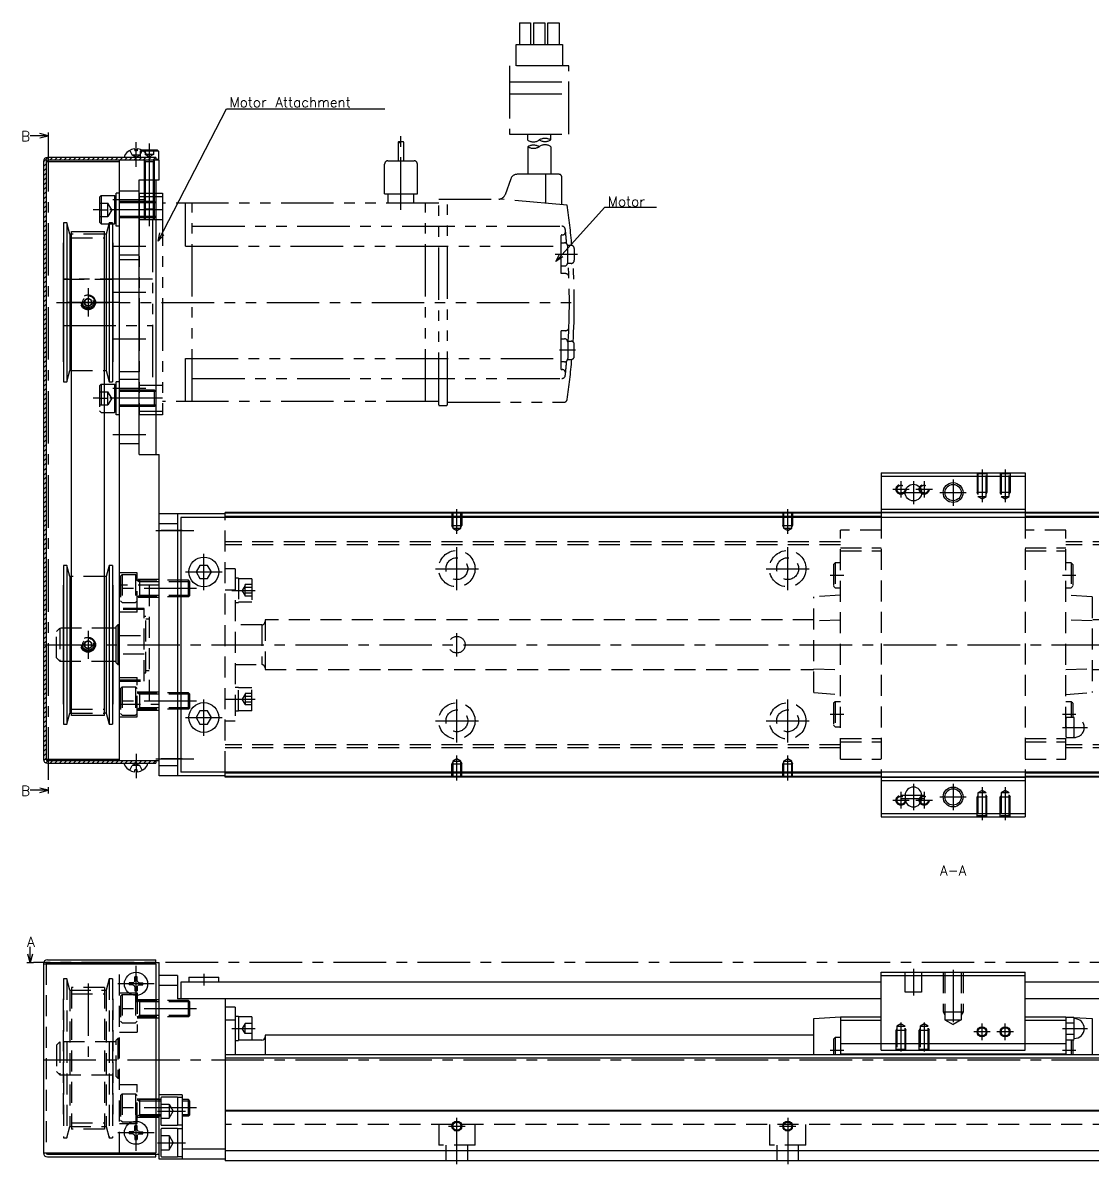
# Model space of a CAD drawing. Extents: x -2 to 836, y -8 to 353.
# Drawn here: x 317.5 to 640.7, y 8.5 to 353.5 of the extents above; entities that cross this region are included whole.
import ezdxf

# ---------------------------------------------------------------- set-up
doc = ezdxf.new("R2010")
doc.units = 0
doc.header["$LTSCALE"] = 0.5
for name, pattern in [('CENTER', [50.8, 31.75, -6.35, 6.35, -6.35]), ('DASHED', [19.05, 12.7, -6.35]), ('PHANTOM', [63.5, 31.75, -6.35, 6.35, -6.35, 6.35, -6.35])]:
    doc.linetypes.add(name, pattern=pattern)
for name, color, linetype in [('MSM_CENTER', 1, 'CENTER'), ('MSM_CONTINUOUS', 7, 'CONTINUOUS'), ('MSM_DASHED', 4, 'DASHED'), ('MSM_IMAGINARY', 6, 'PHANTOM'), ('MSM_NARROW', 5, 'CONTINUOUS'), ('MSM_PART_NUMBER', 7, 'CONTINUOUS')]:
    doc.layers.add(name, color=color, linetype=linetype)
doc.styles.get("Standard").update_dxf_attribs({"font": 'txt.shx', "height": 3, "bigfont": 'bigfont.shx'})

msp = doc.modelspace()

# ---------------------------------------------------------------- linework, layer by layer
at = {"layer": 'MSM_CENTER'}
for p, q in [((325.07, 318.37), (325.07, 122.5)), ((351.67, 310), (351.67, 317.37)), ((355.67, 317), (355.67, 295)), ((359.67, 297), (338.67, 297)), ((354.67, 300), (344.67, 300)), ((344.67, 286), (354.67, 286)), ((337.17, 273.25), (337.17, 264.75)), ((354.67, 272), (344.67, 272)), ((346.67, 269), (327.67, 269)), ((344.67, 258), (354.67, 258)), ((354.67, 243), (344.67, 243)), ((359.67, 240), (338.67, 240)), ((354.67, 229), (344.67, 229)), ((607.42, 218.5), (607.42, 208.59)), ((614.42, 218.5), (614.42, 208.59)), ((582.92, 215), (582.92, 210)), ((586.67, 215), (586.67, 208)), ((589.92, 215), (589.92, 210)), ((598.67, 215.5), (598.67, 207.5)), ((580.42, 212.5), (585.42, 212.5)), ((583.17, 211.5), (590.17, 211.5)), ((587.42, 212.5), (592.42, 212.5)), ((594.67, 211.5), (602.67, 211.5)), ((448.67, 198.99), (448.67, 206.5)), ((548.67, 198.99), (548.67, 206.5)), ((357.67, 200), (369.17, 200)), ((448.67, 182), (448.67, 195)), ((548.67, 182), (548.67, 195)), ((372.17, 182), (372.17, 193)), ((366.67, 187.5), (377.67, 187.5)), ((442.17, 188.5), (455.17, 188.5)), ((542.17, 188.5), (555.17, 188.5)), ((561.52, 186.5), (565.62, 186.5)), ((631.72, 186.5), (635.82, 186.5)), ((369.97, 182.5), (344.67, 182.5)), ((380.67, 181.95), (387.67, 181.95)), ((337.17, 169.75), (337.17, 161.25)), ((448.67, 162), (448.67, 169)), ((323.67, 165.5), (832.67, 165.5)), ((369.97, 148.5), (344.67, 148.5)), ((372.17, 138), (372.17, 149)), ((380.67, 149.05), (387.67, 149.05)), ((448.67, 136), (448.67, 149)), ((548.67, 136), (548.67, 149)), ((366.67, 143.5), (377.67, 143.5)), ((442.17, 142.5), (455.17, 142.5)), ((542.17, 142.5), (555.17, 142.5)), ((561.52, 144.5), (565.62, 144.5)), ((631.72, 144.5), (635.82, 144.5)), ((631.72, 140.5), (639.32, 140.5)), ((351.67, 132.5), (351.67, 125.13)), ((448.67, 124.5), (448.67, 132.01)), ((548.67, 124.5), (548.67, 132.01)), ((357.67, 131), (369.17, 131)), ((582.92, 121), (582.92, 116)), ((586.67, 123.5), (586.67, 115.5)), ((589.92, 121), (589.92, 116)), ((598.67, 123.5), (598.67, 115.5)), ((607.42, 122.41), (607.42, 112.5)), ((614.42, 122.41), (614.42, 112.5)), ((580.42, 118.5), (585.42, 118.5)), ((583.17, 120), (590.17, 120)), ((583.17, 119), (590.17, 119)), ((587.42, 118.5), (592.42, 118.5)), ((594.67, 119.5), (602.67, 119.5)), ((833.67, 69.5), (320.67, 69.5)), ((351.67, 57.5), (351.67, 68.5)), ((372.17, 66), (372.17, 62.5)), ((586.67, 67.5), (586.67, 59.5)), ((598.67, 67.26), (598.67, 49.68)), ((337.17, 63.12), (337.17, 38.5)), ((357.17, 63), (346.17, 63)), ((369.97, 55.5), (344.67, 55.5)), ((380.67, 49.5), (387.67, 49.5)), ((582.92, 51.31), (582.92, 42.6)), ((589.92, 51.31), (589.92, 42.6)), ((609.92, 48.5), (604.92, 48.5)), ((607.42, 46), (607.42, 51)), ((616.92, 48.5), (611.92, 48.5)), ((614.42, 46), (614.42, 51)), ((631.72, 49.5), (639.32, 49.5)), ((561.52, 43), (565.62, 43)), ((631.72, 43), (635.82, 43)), ((323.67, 40), (832.67, 40)), ((369.97, 25.5), (344.67, 25.5)), ((358.17, 24.5), (366.67, 24.5)), ((351.67, 12.5), (351.67, 23.5)), ((448.67, 8.5), (448.67, 22.5)), ((548.67, 22.5), (548.67, 8.5)), ((357.17, 18), (346.17, 18)), ((446.17, 20), (451.17, 20)), ((546.17, 20), (551.17, 20)), ((358.17, 15), (366.67, 15))]:
    msp.add_line(p, q, dxfattribs=at)
at = {"layer": 'MSM_CONTINUOUS', "extrusion": (0, 0, -1)}
for p, q in [((325.07, 319.37), (319.71, 319.37)), ((325.07, 319.37), (322.57, 320.04)), ((322.57, 318.7), (325.07, 319.37)), ((325.07, 121.5), (319.71, 121.5)), ((325.07, 121.5), (322.57, 122.17)), ((322.57, 120.83), (325.07, 121.5))]:
    msp.add_line(p, q, dxfattribs=at)
at = {"layer": 'MSM_CONTINUOUS'}
for p, q in [((325.07, 320.37), (325.07, 318.37)), ((351.34, 315.29), (351.36, 314.8)), ((351.98, 314.8), (351.36, 314.8)), ((352, 315.29), (351.98, 314.8)), ((358.12, 315), (353.41, 315)), ((358.42, 314.7), (353.93, 314.7)), ((358.12, 315), (358.42, 314.7)), ((358.42, 314.7), (358.42, 312.3)), ((323.67, 311.6), (323.67, 130.9)), ((324.47, 311.6), (324.47, 130.9)), ((324.47, 311.6), (346.67, 311.6)), ((357.67, 312.8), (324.87, 312.8)), ((358.67, 312), (324.87, 312)), ((346.67, 130.5), (346.67, 312)), ((348.2, 313.16), (348.17, 312.8)), ((355.13, 313.16), (355.17, 312.8)), ((357.67, 312.8), (357.67, 312)), ((357.67, 312.3), (358.42, 312.3)), ((358.12, 312), (358.42, 312.3)), ((358.67, 306), (358.67, 312)), ((352.67, 223), (352.67, 306)), ((352.67, 306), (358.67, 306)), ((354.17, 306), (354.17, 299.5)), ((357.17, 306), (357.17, 299.5)), ((357.67, 306), (357.67, 223)), ((341.17, 301.25), (340.67, 300.75)), ((340.67, 300.75), (340.67, 293.25)), ((341.17, 301.25), (341.17, 292.75)), ((341.17, 301.25), (345.17, 301.25)), ((345.17, 301.25), (345.17, 292.75)), ((345.17, 301.25), (345.67, 300.75)), ((345.67, 292), (345.67, 302)), ((346.67, 302), (345.67, 302)), ((357.23, 299.5), (352.67, 299.5)), ((357.23, 294.5), (357.23, 299.5)), ((357.67, 299.07), (357.23, 299.5)), ((341.17, 292.75), (340.67, 293.25)), ((345.17, 292.75), (345.67, 293.25)), ((357.23, 294.5), (352.67, 294.5)), ((357.23, 294.5), (357.67, 294.93)), ((329.73, 293), (329.73, 245)), ((330.76, 293), (329.73, 293)), ((330.76, 293), (330.76, 245)), ((331.67, 289.62), (330.76, 293)), ((332.17, 144.07), (332.17, 290.43)), ((332.17, 290.43), (342.17, 290.43)), ((341.17, 292.75), (343.5, 292.75)), ((342.17, 144.07), (342.17, 290.43)), ((343.57, 293), (342.67, 289.62)), ((343.57, 293), (343.57, 245)), ((344.61, 293), (343.57, 293)), ((344.61, 293), (344.61, 245)), ((344.61, 292.75), (345.17, 292.75)), ((346.67, 292), (345.67, 292)), ((329.67, 287), (329.67, 251)), ((329.73, 287), (329.67, 287)), ((331.67, 289.62), (331.67, 248.37)), ((332.17, 289.62), (331.67, 289.62)), ((342.67, 289.62), (342.17, 289.62)), ((342.67, 289.62), (342.67, 248.37)), ((344.67, 287), (344.61, 287)), ((344.67, 287), (344.67, 251)), ((329.67, 251), (329.73, 251)), ((344.61, 251), (344.67, 251)), ((329.73, 245), (330.76, 245)), ((330.76, 245), (331.67, 248.37)), ((331.67, 248.37), (332.17, 248.37)), ((342.17, 248.37), (342.67, 248.37)), ((342.67, 248.37), (343.57, 245)), ((343.57, 245), (344.61, 245)), ((345.67, 235), (345.67, 245)), ((346.67, 245), (345.67, 245)), ((342.17, 244.25), (345.17, 244.25)), ((345.17, 244.25), (345.17, 235.75)), ((345.17, 244.25), (345.67, 243.75)), ((357.23, 242.5), (352.67, 242.5)), ((357.67, 242.07), (357.23, 242.5)), ((357.23, 237.5), (357.23, 242.5)), ((342.17, 235.75), (345.17, 235.75)), ((345.17, 235.75), (345.67, 236.25)), ((346.67, 235), (345.67, 235)), ((357.23, 237.5), (352.67, 237.5)), ((357.23, 237.5), (357.67, 237.93)), ((352.67, 223), (358.67, 223)), ((358.67, 125.9), (358.67, 223)), ((576.92, 217.5), (576.92, 204)), ((576.92, 217.5), (620.42, 217.5)), ((620.42, 217.5), (620.42, 204)), ((576.92, 216.5), (620.42, 216.5)), ((378.67, 205.1), (358.67, 205.1)), ((364.17, 205.1), (364.17, 125.9)), ((365.17, 204), (365.17, 127)), ((830.17, 204), (365.17, 204)), ((378.67, 204), (378.67, 205.5)), ((818.67, 205.5), (378.67, 205.5)), ((576.92, 205.3), (378.67, 205.3)), ((576.92, 204.3), (378.67, 204.3)), ((576.92, 206.5), (620.42, 206.5)), ((576.92, 205.5), (620.42, 205.5)), ((818.67, 205.3), (620.42, 205.3)), ((818.67, 204.3), (620.42, 204.3)), ((364.17, 202.1), (358.67, 202.1)), ((329.73, 189.5), (329.73, 141.5)), ((330.76, 189.5), (329.73, 189.5)), ((330.76, 189.5), (330.76, 141.5)), ((331.67, 186.12), (330.76, 189.5)), ((343.57, 189.5), (342.67, 186.12)), ((343.57, 189.5), (343.57, 141.5)), ((344.61, 189.5), (343.57, 189.5)), ((344.61, 189.5), (344.61, 141.5)), ((371.01, 189.5), (369.86, 187.5)), ((369.86, 187.5), (371.01, 185.5)), ((373.32, 189.5), (371.01, 189.5)), ((374.48, 187.5), (373.32, 189.5)), ((373.32, 185.5), (374.48, 187.5)), ((329.67, 183.5), (329.67, 147.5)), ((329.73, 183.5), (329.67, 183.5)), ((331.67, 186.12), (331.67, 144.87)), ((332.17, 186.12), (331.67, 186.12)), ((342.67, 186.12), (342.17, 186.12)), ((342.67, 186.12), (342.67, 144.87)), ((344.67, 183.5), (344.61, 183.5)), ((344.67, 183.5), (344.67, 147.5)), ((371.01, 185.5), (373.32, 185.5)), ((345.67, 170.5), (344.67, 170.5)), ((346.17, 171.5), (345.67, 171)), ((345.67, 160), (345.67, 171)), ((346.17, 171.5), (346.17, 159.5)), ((346.67, 171.5), (346.17, 171.5)), ((344.67, 160.5), (345.67, 160.5)), ((345.67, 160), (346.17, 159.5)), ((346.17, 159.5), (346.67, 159.5)), ((329.67, 147.5), (329.73, 147.5)), ((344.61, 147.5), (344.67, 147.5)), ((371.01, 145.5), (369.86, 143.5)), ((373.32, 145.5), (371.01, 145.5)), ((374.48, 143.5), (373.32, 145.5)), ((329.73, 141.5), (330.76, 141.5)), ((330.76, 141.5), (331.67, 144.87)), ((331.67, 144.87), (332.17, 144.87)), ((342.17, 144.07), (332.17, 144.07)), ((342.67, 144.87), (342.17, 144.87)), ((342.67, 144.87), (343.57, 141.5)), ((343.57, 141.5), (344.61, 141.5)), ((369.86, 143.5), (371.01, 141.5)), ((371.01, 141.5), (373.32, 141.5)), ((373.32, 141.5), (374.48, 143.5)), ((324.47, 130.9), (346.67, 130.9)), ((324.87, 130.5), (358.67, 130.5)), ((324.87, 129.7), (357.67, 129.7)), ((348.2, 129.34), (348.17, 129.7)), ((351.34, 127.21), (351.36, 127.7)), ((351.98, 127.7), (351.36, 127.7)), ((352, 127.21), (351.98, 127.7)), ((355.13, 129.34), (355.17, 129.7)), ((357.67, 130.5), (357.67, 129.7)), ((364.17, 128.9), (358.67, 128.9)), ((378.67, 125.9), (358.67, 125.9)), ((830.17, 127), (365.17, 127)), ((378.67, 125.5), (378.67, 127)), ((576.92, 126.7), (378.67, 126.7)), ((576.92, 125.7), (378.67, 125.7)), ((818.67, 125.5), (378.67, 125.5)), ((576.92, 127), (576.92, 113.5)), ((576.92, 125.5), (620.42, 125.5)), ((576.92, 124.5), (620.42, 124.5)), ((620.42, 127), (620.42, 113.5)), ((818.67, 126.7), (620.42, 126.7)), ((818.67, 125.7), (620.42, 125.7)), ((325.07, 122.5), (325.07, 120.5)), ((584.17, 120), (584.17, 119)), ((589.17, 119), (589.17, 120)), ((576.92, 114.5), (620.42, 114.5)), ((576.92, 113.5), (620.42, 113.5)), ((319.67, 69.5), (319.67, 74.23)), ((318.67, 69.5), (320.67, 69.5)), ((319.67, 69.5), (319, 72)), ((320.34, 72), (319.67, 69.5)), ((323.67, 69.1), (323.67, 11.9)), ((323.67, 69.1), (357.67, 69.1)), ((324.87, 70.3), (357.67, 70.3)), ((324.87, 69.5), (358.67, 69.5)), ((346.67, 69.1), (346.67, 69.5)), ((357.67, 69.5), (357.67, 70.3)), ((357.67, 69.1), (357.67, 11.9)), ((358.67, 10), (358.67, 69.5)), ((576.92, 66.5), (620.42, 66.5)), ((576.92, 43), (576.92, 66.5)), ((620.42, 43), (620.42, 66.5)), ((350.74, 63.33), (349.59, 63.31)), ((350.74, 62.67), (349.59, 62.69)), ((350.74, 63.33), (351.15, 63.52)), ((350.74, 62.67), (351.15, 62.48)), ((351.34, 63.92), (351.15, 63.52)), ((351.34, 62.08), (351.15, 62.48)), ((351.34, 63.92), (351.36, 65.08)), ((352, 63.92), (351.98, 65.08)), ((352, 63.92), (352.19, 63.52)), ((352, 62.08), (352.19, 62.48)), ((352.59, 63.33), (352.19, 63.52)), ((352.59, 62.67), (352.19, 62.48)), ((352.59, 63.33), (353.74, 63.31)), ((352.59, 62.67), (353.74, 62.69)), ((364.17, 65.5), (358.67, 65.5)), ((364.17, 62.5), (358.67, 62.5)), ((364.17, 65.5), (364.17, 58.5)), ((365.17, 63.5), (365.17, 58.5)), ((576.92, 63.5), (365.17, 63.5)), ((367.67, 65), (367.67, 63.5)), ((367.67, 65), (376.67, 65)), ((376.67, 63.5), (376.67, 65)), ((576.92, 65.5), (620.42, 65.5)), ((830.17, 63.5), (620.42, 63.5)), ((351.34, 62.08), (351.36, 60.92)), ((352, 62.08), (351.98, 60.92)), ((576.92, 58.5), (364.17, 58.5)), ((378.67, 58.5), (378.67, 9.5)), ((381.67, 56), (378.67, 56)), ((381.67, 56), (381.67, 41.5)), ((830.67, 58.5), (620.42, 58.5)), ((381.67, 52), (378.67, 52)), ((382.67, 53.15), (381.67, 53.15)), ((382.67, 53.15), (382.67, 45.85)), ((386.67, 53), (382.67, 53)), ((386.67, 53), (386.67, 46)), ((556.62, 52.5), (564.62, 53)), ((556.62, 41.5), (556.62, 52.5)), ((564.62, 53), (576.92, 53)), ((564.62, 53), (564.62, 41.5)), ((564.62, 52), (576.92, 52)), ((620.42, 53), (632.72, 53)), ((620.42, 52), (632.72, 52)), ((632.72, 53), (633.29, 52.96)), ((632.72, 53), (632.72, 41.5)), ((632.84, 52.96), (632.72, 52.5)), ((632.72, 51.91), (632.72, 52.1)), ((632.84, 52.96), (635.19, 52.96)), ((635.32, 52.5), (635.19, 52.96)), ((635.22, 52.84), (640.72, 52.5)), ((635.32, 46.5), (635.32, 52.5)), ((640.72, 52.5), (640.72, 41.5)), ((632.84, 51.23), (635.19, 51.23)), ((381.67, 45.85), (382.67, 45.85)), ((389.67, 46), (382.67, 46)), ((390.67, 47.5), (390.67, 41.5)), ((556.62, 47.5), (390.67, 47.5)), ((563.02, 46.8), (562.52, 46.3)), ((562.52, 46.3), (562.52, 41.5)), ((564.62, 46.8), (563.02, 46.8)), ((563.02, 46.8), (563.02, 41.5)), ((564.62, 45), (632.72, 45)), ((632.72, 46.5), (632.84, 46.04)), ((632.84, 47.77), (635.19, 47.77)), ((632.84, 46.04), (635.19, 46.04)), ((634.32, 46.04), (634.32, 41.5)), ((634.82, 46.04), (634.82, 41.5)), ((635.19, 46.04), (635.32, 46.5)), ((818.67, 41.5), (378.67, 41.5)), ((564.62, 41.9), (632.72, 41.9)), ((576.92, 43), (620.42, 43)), ((818.67, 40.5), (378.67, 40.5)), ((365.67, 29.5), (358.67, 29.5)), ((359.17, 28.5), (359.17, 20.5)), ((364.17, 28.75), (359.42, 28.75)), ((364.17, 28.75), (364.17, 20.25)), ((365.67, 28.65), (364.17, 28.65)), ((365.67, 29.5), (365.67, 10)), ((818.67, 24.7), (378.67, 24.7)), ((818.67, 24.5), (378.67, 24.5)), ((350.74, 18.33), (349.59, 18.31)), ((350.74, 17.67), (349.59, 17.69)), ((350.74, 18.33), (351.15, 18.52)), ((350.74, 17.67), (351.15, 17.48)), ((351.34, 18.92), (351.15, 18.52)), ((351.34, 17.08), (351.15, 17.48)), ((351.34, 18.92), (351.36, 20.08)), ((352, 18.92), (351.98, 20.08)), ((352, 18.92), (352.19, 18.52)), ((352, 17.08), (352.19, 17.48)), ((352.59, 18.33), (352.19, 18.52)), ((352.59, 17.67), (352.19, 17.48)), ((352.59, 18.33), (353.74, 18.31)), ((352.59, 17.67), (353.74, 17.69)), ((359.17, 19), (359.17, 11)), ((359.42, 20.25), (364.17, 20.25)), ((364.17, 19.25), (359.42, 19.25)), ((364.17, 20.35), (365.67, 20.35)), ((364.17, 19.25), (364.17, 10.75)), ((365.67, 19.15), (364.17, 19.15)), ((351.34, 17.08), (351.36, 15.92)), ((352, 17.08), (351.98, 15.92)), ((323.67, 11.9), (357.67, 11.9)), ((324.87, 11.5), (358.67, 11.5)), ((324.87, 10.7), (357.67, 10.7)), ((346.67, 11.5), (346.67, 11.9)), ((357.67, 10.7), (357.67, 11.5)), ((359.42, 10.75), (364.17, 10.75)), ((364.17, 10.85), (365.67, 10.85)), ((378.67, 13), (365.67, 13)), ((818.67, 12.5), (378.67, 12.5)), ((378.67, 10), (358.67, 10)), ((818.67, 9.5), (378.67, 9.5))]:
    msp.add_line(p, q, dxfattribs=at)
for centre, radius in [((586.67, 211.5), 2.5), ((598.67, 211.5), 2.46), ((372.17, 187.5), 4.5), ((372.17, 143.5), 4.5), ((598.67, 119.5), 2.46), ((351.67, 63), 3.5), ((607.42, 48.5), 1.23), ((614.42, 48.5), 1.23), ((351.67, 18), 3.5), ((448.67, 20), 1.23), ((548.67, 20), 1.23)]:
    msp.add_circle(centre, radius, dxfattribs=at)
for centre, radius, start, end in [((351.67, 311.4), 4, 97.4656, 144.8906), ((351.14, 315.06), 0.305, 49.0368, 87.9309), ((352.2, 315.06), 0.305, 92.0691, 130.9632), ((351.67, 311.4), 4, 35.1094, 82.5344), ((324.87, 311.6), 1.2, 90, 180), ((324.87, 311.6), 0.4, 90, 180), ((349.29, 313.07), 1.1, 144.8906, 175), ((354.04, 313.07), 1.1, 5, 35.1094), ((324.87, 130.9), 1.2, 180, 270), ((324.87, 130.9), 0.4, 180, 270), ((349.29, 129.43), 1.1, 185, 215.1094), ((351.67, 131.1), 4, 215.1094, 262.5344), ((351.67, 131.1), 4, 277.4656, 324.8906), ((354.04, 129.43), 1.1, 324.8906, 355), ((351.14, 127.44), 0.305, 272.0691, 310.9632), ((352.2, 127.44), 0.305, 229.0368, 267.9309), ((586.67, 120), 2.5, 0, 180), ((586.67, 119), 2.5, 180, 0), ((324.87, 69.1), 1.2, 90, 180), ((324.87, 69.1), 0.4, 90, 180), ((351.67, 63), 2.1, 171.4911, 188.5089), ((351.67, 63), 2.1, 81.4911, 98.5089), ((351.67, 63), 2.1, 351.4911, 8.5089), ((351.67, 63), 2.1, 261.4911, 278.5089), ((636.02, 52.07), 3.31, 164.2277, 179.4294), ((636.02, 52.13), 3.31, 180.5738, 195.7691), ((632.01, 52.06), 3.31, 0.5738, 15.7691), ((632.01, 52.13), 3.31, 344.2277, 359.4294), ((635.32, 49.5), 3, 270, 90), ((645.6, 49.45), 12.89, 172.0306, 179.7562), ((646.17, 49.6), 13.46, 180.407, 187.8062), ((622.33, 49.44), 12.98, 0.2719, 7.9413), ((621.86, 49.6), 13.46, 352.1938, 359.593), ((389.67, 47), 1, 270, 0), ((636.02, 46.87), 3.31, 164.2277, 179.4294), ((636.02, 46.94), 3.31, 180.5738, 195.7691), ((632.01, 46.87), 3.31, 0.5738, 15.7691), ((632.01, 46.93), 3.31, 344.2277, 359.4294), ((359.42, 28.5), 0.25, 90, 180), ((351.67, 18), 2.1, 171.4911, 188.5089), ((351.67, 18), 2.1, 81.4911, 98.5089), ((351.67, 18), 2.1, 351.4911, 8.5089), ((359.42, 20.5), 0.25, 180, 270), ((359.42, 19), 0.25, 90, 180), ((351.67, 18), 2.1, 261.4911, 278.5089), ((324.87, 11.9), 1.2, 180, 270), ((324.87, 11.9), 0.4, 180, 270), ((359.42, 11), 0.25, 180, 270)]:
    msp.add_arc(centre, radius, start, end, dxfattribs=at)
at = {"layer": 'MSM_DASHED'}
for p, q in [((349.8, 314.94), (350.52, 313.47)), ((353.54, 314.94), (352.81, 313.47)), ((352.92, 314.7), (353.22, 315)), ((353.93, 314.7), (352.92, 314.7)), ((352.92, 314.7), (352.92, 312.8)), ((353.41, 315), (353.22, 315)), ((354.42, 315), (354.42, 313.7)), ((355.67, 315), (355.67, 313.7)), ((356.92, 315), (356.92, 313.7)), ((351.67, 312.86), (350.52, 313.47)), ((352.81, 313.47), (350.52, 313.47)), ((351.67, 312.86), (352.81, 313.47)), ((354.15, 311.95), (354.44, 311.46)), ((354.17, 311.9), (354.17, 306)), ((357.17, 311.46), (354.17, 311.46)), ((356.92, 313.7), (354.42, 313.7)), ((355.67, 312.98), (354.42, 313.7)), ((354.44, 311.46), (354.44, 306)), ((356.92, 313.7), (355.67, 312.98)), ((357.18, 311.95), (356.9, 311.46)), ((356.9, 311.46), (356.9, 306)), ((357.17, 311.9), (357.17, 306)), ((352.67, 302.65), (346.67, 302.65)), ((340.67, 299), (343.17, 299)), ((340.67, 297), (343.17, 297)), ((344.32, 297), (343.17, 299)), ((343.17, 295), (343.17, 299)), ((344.32, 297), (343.17, 295)), ((352.67, 299.5), (346.67, 299.5)), ((352.67, 299.07), (346.67, 299.07)), ((354.17, 299.5), (354.17, 297.27)), ((354.44, 297), (354.17, 297.27)), ((354.17, 297.27), (357.17, 297.27)), ((354.44, 299.5), (354.44, 297)), ((356.9, 297), (354.44, 297)), ((356.9, 299.5), (356.9, 297)), ((357.17, 297.27), (356.9, 297)), ((357.17, 299.5), (357.17, 297.27)), ((340.67, 295), (343.17, 295)), ((352.67, 294.93), (346.67, 294.93)), ((352.67, 294.5), (346.67, 294.5)), ((343.5, 292.75), (344.61, 292.75)), ((342.17, 289.62), (332.17, 289.62)), ((332.17, 288.49), (342.17, 288.49)), ((346.67, 283.35), (352.67, 283.35)), ((346.67, 282), (352.67, 282)), ((329.67, 276), (344.67, 276)), ((337.17, 270.15), (336.17, 269.58)), ((336.17, 269.58), (336.17, 268.42)), ((338.17, 269.58), (337.17, 270.15)), ((338.17, 268.42), (338.17, 269.58)), ((336.17, 268.42), (337.17, 267.85)), ((337.17, 267.85), (338.17, 268.42)), ((329.67, 262), (344.67, 262)), ((332.17, 248.37), (342.17, 248.37)), ((352.67, 248), (346.67, 248)), ((352.67, 245.65), (346.67, 245.65)), ((341.17, 244.25), (340.67, 243.75)), ((340.67, 243.75), (340.67, 236.25)), ((340.67, 242), (343.17, 242)), ((341.17, 244.25), (341.17, 235.75)), ((341.17, 244.25), (342.17, 244.25)), ((344.32, 240), (343.17, 242)), ((343.17, 238), (343.17, 242)), ((352.67, 242.5), (346.67, 242.5)), ((352.67, 242.07), (346.67, 242.07)), ((340.67, 240), (343.17, 240)), ((344.32, 240), (343.17, 238)), ((340.67, 238), (343.17, 238)), ((341.17, 235.75), (340.67, 236.25)), ((341.17, 235.75), (342.17, 235.75)), ((352.67, 237.93), (346.67, 237.93)), ((352.67, 237.5), (346.67, 237.5)), ((346.67, 226.35), (352.67, 226.35)), ((605.92, 217.5), (606.19, 217.23)), ((605.92, 217.5), (605.92, 211.5)), ((608.65, 217.23), (608.92, 217.5)), ((608.92, 217.5), (608.92, 211.5)), ((612.92, 217.5), (613.19, 217.23)), ((612.92, 217.5), (612.92, 211.5)), ((615.65, 217.23), (615.92, 217.5)), ((615.92, 217.5), (615.92, 211.5)), ((606.19, 217.23), (606.19, 210.3)), ((606.19, 217.23), (608.65, 217.23)), ((608.65, 210.3), (608.65, 217.23)), ((613.19, 217.23), (613.19, 210.3)), ((613.19, 217.23), (615.65, 217.23)), ((615.65, 210.3), (615.65, 217.23)), ((608.92, 211.5), (605.92, 211.5)), ((606.19, 211.03), (605.92, 211.5)), ((608.65, 211.03), (608.92, 211.5)), ((615.92, 211.5), (612.92, 211.5)), ((613.19, 211.03), (612.92, 211.5)), ((615.65, 211.03), (615.92, 211.5)), ((606.19, 210.3), (607.42, 209.59)), ((606.19, 210.3), (608.65, 210.3)), ((607.42, 209.59), (608.65, 210.3)), ((613.19, 210.3), (614.42, 209.59)), ((613.19, 210.3), (615.65, 210.3)), ((614.42, 209.59), (615.65, 210.3)), ((378.67, 127), (378.67, 204)), ((447.17, 205.5), (447.17, 201.5)), ((447.44, 205.5), (447.44, 200.7)), ((449.9, 200.7), (449.9, 205.5)), ((450.17, 205.5), (450.17, 201.5)), ((547.17, 205.5), (547.17, 201.5)), ((547.44, 205.5), (547.44, 200.7)), ((549.9, 200.7), (549.9, 205.5)), ((550.17, 205.5), (550.17, 201.5)), ((620.42, 205.5), (576.92, 205.5)), ((576.92, 204), (576.92, 127)), ((620.42, 204), (620.42, 127)), ((447.17, 201.5), (450.17, 201.5)), ((447.44, 201.03), (447.17, 201.5)), ((447.44, 200.7), (448.67, 199.99)), ((447.44, 200.7), (449.9, 200.7)), ((448.67, 199.99), (449.9, 200.7)), ((449.9, 201.03), (450.17, 201.5)), ((547.17, 201.5), (550.17, 201.5)), ((547.44, 201.03), (547.17, 201.5)), ((547.44, 200.7), (549.9, 200.7)), ((547.44, 200.7), (548.67, 199.99)), ((548.67, 199.99), (549.9, 200.7)), ((549.9, 201.03), (550.17, 201.5)), ((576.92, 200.1), (564.62, 200.1)), ((564.62, 130.9), (564.62, 200.1)), ((632.72, 200.1), (620.42, 200.1)), ((632.72, 130.9), (632.72, 200.1)), ((365.67, 200), (358.67, 200)), ((564.62, 196.65), (378.67, 196.65)), ((564.62, 195.75), (378.67, 195.75)), ((564.62, 194.85), (576.92, 194.85)), ((564.62, 193.85), (576.92, 193.85)), ((620.42, 194.85), (632.72, 194.85)), ((620.42, 193.85), (632.72, 193.85)), ((818.67, 196.65), (632.72, 196.65)), ((818.67, 195.75), (632.72, 195.75)), ((563.02, 190.3), (562.52, 189.8)), ((562.52, 189.8), (562.52, 183.2)), ((563.02, 190.3), (563.02, 182.7)), ((564.62, 190.3), (563.02, 190.3)), ((634.32, 190.3), (632.72, 190.3)), ((634.32, 190.3), (634.32, 182.7)), ((634.82, 189.8), (634.32, 190.3)), ((634.82, 189.8), (634.82, 183.2)), ((351.97, 187.25), (346.67, 187.25)), ((347.47, 186.75), (346.97, 186.25)), ((347.47, 186.75), (347.47, 178.25)), ((347.47, 186.75), (351.47, 186.75)), ((351.47, 186.75), (351.47, 178.25)), ((351.47, 186.75), (351.97, 186.25)), ((351.97, 175.38), (351.97, 187.25)), ((381.67, 188.5), (378.67, 188.5)), ((381.67, 188.5), (381.67, 142.5)), ((342.17, 186.12), (332.17, 186.12)), ((358.67, 183.5), (346.67, 183.5)), ((346.97, 186.25), (346.97, 178.75)), ((358.67, 185.25), (351.97, 185.25)), ((367.53, 185), (351.97, 185)), ((351.97, 185), (352.72, 184.57)), ((352.72, 185), (352.72, 180)), ((367.97, 184.57), (352.72, 184.57)), ((355.67, 183.5), (355.67, 147.5)), ((367.97, 184.57), (367.53, 185)), ((367.53, 180), (367.53, 185)), ((367.97, 180.43), (367.97, 184.57)), ((382.67, 185.6), (381.67, 185.6)), ((382.67, 185.6), (382.67, 178.3)), ((386.67, 185.45), (382.67, 185.45)), ((384.67, 183.45), (383.8, 181.95)), ((384.67, 180.22), (384.67, 183.69)), ((386.67, 183.69), (384.67, 183.69)), ((386.67, 185.45), (386.67, 178.45)), ((562.52, 183.2), (563.02, 182.7)), ((634.32, 182.7), (634.82, 183.2)), ((351.97, 180), (352.72, 180.43)), ((367.53, 180), (351.97, 180)), ((358.67, 179.75), (351.97, 179.75)), ((367.97, 180.43), (352.72, 180.43)), ((367.53, 180), (367.97, 180.43)), ((381.67, 182.02), (378.67, 182.02)), ((384.67, 180.45), (383.8, 181.95)), ((386.67, 182.82), (384.67, 182.82)), ((386.67, 181.09), (384.67, 181.09)), ((386.67, 180.22), (384.67, 180.22)), ((564.62, 180.5), (556.62, 179.94)), ((556.62, 151.06), (556.62, 179.94)), ((563.02, 182.7), (564.62, 182.7)), ((632.72, 182.7), (634.32, 182.7)), ((640.72, 179.94), (632.72, 180.5)), ((640.72, 179.94), (640.72, 151.06)), ((354.17, 176.5), (346.67, 176.5)), ((354.17, 176.14), (346.67, 176.14)), ((347.47, 178.25), (346.97, 178.75)), ((347.47, 178.25), (351.47, 178.25)), ((351.47, 178.25), (351.97, 178.75)), ((354.17, 154.5), (354.17, 176.5)), ((381.67, 178.3), (382.67, 178.3)), ((382.67, 178.45), (386.67, 178.45)), ((351.97, 175.38), (346.67, 175.38)), ((354.67, 174), (354.17, 174)), ((354.67, 157), (354.67, 174)), ((355.67, 173.25), (354.67, 173.25)), ((390.67, 173), (390.67, 158)), ((556.62, 173), (390.67, 173)), ((564.62, 172.98), (556.62, 172.73)), ((640.72, 172.73), (632.72, 172.98)), ((818.67, 173), (640.72, 173)), ((327.67, 169.5), (328.67, 170.5)), ((327.67, 161.5), (327.67, 169.5)), ((344.67, 170.5), (328.67, 170.5)), ((328.67, 170.5), (328.67, 160.5)), ((389.67, 171.5), (381.67, 171.5)), ((389.67, 171.5), (389.67, 159.5)), ((337.17, 166.65), (336.17, 166.08)), ((336.17, 166.08), (336.17, 164.92)), ((338.17, 166.08), (337.17, 166.65)), ((338.17, 164.92), (338.17, 166.08)), ((346.67, 168.3), (354.17, 168.3)), ((336.17, 164.92), (337.17, 164.35)), ((337.17, 164.35), (338.17, 164.92)), ((354.17, 162.7), (346.67, 162.7)), ((327.67, 161.5), (328.67, 160.5)), ((328.67, 160.5), (344.67, 160.5)), ((381.67, 159.5), (389.67, 159.5)), ((346.67, 155.62), (351.97, 155.62)), ((351.97, 143.75), (351.97, 155.62)), ((354.17, 157), (354.67, 157)), ((354.67, 157.75), (355.67, 157.75)), ((390.67, 158), (556.62, 158)), ((427.87, 158.02), (437.17, 158.02)), ((556.62, 158.27), (564.62, 158.02)), ((632.72, 158.02), (640.72, 158.27)), ((640.72, 158), (818.67, 158)), ((346.67, 154.86), (354.17, 154.86)), ((346.67, 154.5), (354.17, 154.5)), ((347.47, 152.75), (346.97, 152.25)), ((346.97, 152.25), (346.97, 144.75)), ((347.47, 152.75), (351.47, 152.75)), ((347.47, 152.75), (347.47, 144.25)), ((351.47, 152.75), (351.47, 144.25)), ((351.47, 152.75), (351.97, 152.25)), ((381.67, 152.7), (382.67, 152.7)), ((382.67, 145.4), (382.67, 152.7)), ((382.67, 152.55), (386.67, 152.55)), ((386.67, 145.55), (386.67, 152.55)), ((351.97, 151.25), (358.67, 151.25)), ((367.53, 151), (351.97, 151)), ((351.97, 151), (352.72, 150.57)), ((352.72, 151), (352.72, 146)), ((367.97, 150.57), (352.72, 150.57)), ((367.53, 146), (367.53, 151)), ((367.97, 150.57), (367.53, 151)), ((367.97, 146.43), (367.97, 150.57)), ((381.67, 148.98), (378.67, 148.98)), ((384.67, 150.55), (383.8, 149.05)), ((384.67, 147.55), (383.8, 149.05)), ((384.67, 150.78), (384.67, 147.31)), ((386.67, 150.78), (384.67, 150.78)), ((386.67, 149.91), (384.67, 149.91)), ((556.62, 151.06), (564.62, 150.5)), ((632.72, 150.5), (640.72, 151.06)), ((332.17, 146.01), (342.17, 146.01)), ((346.67, 147.5), (358.67, 147.5)), ((351.97, 146), (352.72, 146.43)), ((367.53, 146), (351.97, 146)), ((351.97, 145.75), (358.67, 145.75)), ((367.97, 146.43), (352.72, 146.43)), ((367.53, 146), (367.97, 146.43)), ((382.67, 145.4), (381.67, 145.4)), ((386.67, 145.55), (382.67, 145.55)), ((386.67, 148.18), (384.67, 148.18)), ((386.67, 147.31), (384.67, 147.31)), ((563.02, 148.3), (562.52, 147.8)), ((562.52, 147.8), (562.52, 141.2)), ((563.02, 148.3), (563.02, 140.7)), ((564.62, 148.3), (563.02, 148.3)), ((634.32, 148.3), (632.72, 148.3)), ((634.82, 147.8), (634.32, 148.3)), ((634.32, 148.3), (634.32, 143.5)), ((634.82, 147.8), (634.82, 143.5)), ((332.17, 144.87), (342.17, 144.87)), ((346.67, 143.75), (351.97, 143.75)), ((347.47, 144.25), (346.97, 144.75)), ((347.47, 144.25), (351.47, 144.25)), ((351.47, 144.25), (351.97, 144.75)), ((378.67, 142.5), (381.67, 142.5)), ((635.32, 143.5), (632.72, 143.5)), ((635.32, 137.5), (635.32, 143.5)), ((562.52, 141.2), (563.02, 140.7)), ((563.02, 140.7), (564.62, 140.7)), ((632.84, 140.5), (635.19, 140.5)), ((564.62, 135.25), (378.67, 135.25)), ((564.62, 137.15), (576.92, 137.15)), ((564.62, 136.15), (576.92, 136.15)), ((620.42, 137.15), (632.72, 137.15)), ((620.42, 136.15), (632.72, 136.15)), ((632.72, 137.5), (635.32, 137.5)), ((818.67, 135.25), (632.72, 135.25)), ((564.62, 134.35), (378.67, 134.35)), ((818.67, 134.35), (632.72, 134.35)), ((349.8, 127.56), (350.52, 129.03)), ((351.67, 129.64), (350.52, 129.03)), ((352.81, 129.03), (350.52, 129.03)), ((351.67, 129.64), (352.81, 129.03)), ((353.54, 127.56), (352.81, 129.03)), ((365.67, 131), (358.67, 131)), ((447.44, 129.97), (447.17, 129.5)), ((447.17, 125.5), (447.17, 129.5)), ((447.17, 129.5), (450.17, 129.5)), ((448.67, 131.01), (447.44, 130.3)), ((447.44, 130.3), (447.44, 125.5)), ((447.44, 130.3), (449.9, 130.3)), ((449.9, 130.3), (448.67, 131.01)), ((449.9, 125.5), (449.9, 130.3)), ((449.9, 129.97), (450.17, 129.5)), ((450.17, 125.5), (450.17, 129.5)), ((547.44, 129.97), (547.17, 129.5)), ((547.17, 129.5), (550.17, 129.5)), ((547.17, 125.5), (547.17, 129.5)), ((548.67, 131.01), (547.44, 130.3)), ((547.44, 130.3), (549.9, 130.3)), ((547.44, 130.3), (547.44, 125.5)), ((549.9, 130.3), (548.67, 131.01)), ((549.9, 125.5), (549.9, 130.3)), ((549.9, 129.97), (550.17, 129.5)), ((550.17, 125.5), (550.17, 129.5)), ((564.62, 130.9), (576.92, 130.9)), ((620.42, 130.9), (632.72, 130.9)), ((620.42, 125.5), (576.92, 125.5)), ((607.42, 121.41), (606.19, 120.7)), ((608.65, 120.7), (607.42, 121.41)), ((614.42, 121.41), (613.19, 120.7)), ((615.65, 120.7), (614.42, 121.41)), ((606.19, 119.97), (605.92, 119.5)), ((605.92, 113.5), (605.92, 119.5)), ((605.92, 119.5), (608.92, 119.5)), ((606.19, 120.7), (606.19, 113.77)), ((608.65, 120.7), (606.19, 120.7)), ((608.65, 113.77), (608.65, 120.7)), ((608.65, 119.97), (608.92, 119.5)), ((608.92, 113.5), (608.92, 119.5)), ((613.19, 119.97), (612.92, 119.5)), ((612.92, 113.5), (612.92, 119.5)), ((612.92, 119.5), (615.92, 119.5)), ((613.19, 120.7), (613.19, 113.77)), ((615.65, 120.7), (613.19, 120.7)), ((615.65, 113.77), (615.65, 120.7)), ((615.65, 119.97), (615.92, 119.5)), ((615.92, 113.5), (615.92, 119.5)), ((606.19, 113.77), (605.92, 113.5)), ((608.65, 113.77), (606.19, 113.77)), ((608.92, 113.5), (608.65, 113.77)), ((613.19, 113.77), (612.92, 113.5)), ((615.65, 113.77), (613.19, 113.77)), ((615.92, 113.5), (615.65, 113.77)), ((324.47, 69.1), (324.47, 11.9)), ((346.67, 11.9), (346.67, 69.1)), ((584.17, 60.5), (584.17, 66.5)), ((589.17, 66.5), (589.17, 60.5)), ((595.67, 66.5), (595.67, 54.5)), ((596.21, 66.5), (596.21, 52.1)), ((601.12, 66.5), (601.12, 52.1)), ((601.67, 66.5), (601.67, 54.5)), ((329.73, 64.5), (329.73, 16.5)), ((330.76, 64.5), (329.73, 64.5)), ((330.76, 64.5), (330.76, 16.5)), ((331.67, 61.12), (330.76, 64.5)), ((343.57, 64.5), (342.67, 61.12)), ((343.57, 64.5), (343.57, 16.5)), ((344.61, 64.5), (343.57, 64.5)), ((344.61, 64.5), (344.61, 16.5)), ((331.67, 61.12), (331.67, 19.88)), ((331.67, 61.12), (342.67, 61.12)), ((332.17, 61.93), (332.17, 19.07)), ((342.17, 61.93), (332.17, 61.93)), ((332.17, 59.99), (342.17, 59.99)), ((342.17, 61.93), (342.17, 19.07)), ((342.67, 61.12), (342.67, 19.88)), ((346.67, 60.25), (351.97, 60.25)), ((347.47, 59.75), (346.97, 59.25)), ((346.97, 59.25), (346.97, 51.75)), ((347.47, 59.75), (347.47, 51.25)), ((347.47, 59.75), (351.47, 59.75)), ((351.47, 59.75), (351.47, 51.25)), ((351.47, 59.75), (351.97, 59.25)), ((351.97, 60.25), (351.97, 48.43)), ((589.17, 60.5), (584.17, 60.5)), ((329.67, 58.5), (329.67, 22.5)), ((329.73, 58.5), (329.67, 58.5)), ((344.67, 58.5), (344.61, 58.5)), ((344.67, 58.5), (344.67, 22.5)), ((351.97, 58.25), (358.67, 58.25)), ((367.53, 58), (351.97, 58)), ((351.97, 58), (352.72, 57.57)), ((352.72, 58), (352.72, 53)), ((367.97, 57.57), (352.72, 57.57)), ((367.53, 53), (367.53, 58)), ((367.97, 57.57), (367.53, 58)), ((367.97, 53.43), (367.97, 57.57)), ((347.47, 51.25), (346.97, 51.75)), ((351.47, 51.25), (351.97, 51.75)), ((351.97, 53), (352.72, 53.43)), ((367.53, 53), (351.97, 53)), ((351.97, 52.75), (358.67, 52.75)), ((367.97, 53.43), (352.72, 53.43)), ((367.53, 53), (367.97, 53.43)), ((595.67, 54.5), (601.67, 54.5)), ((595.67, 54.5), (596.21, 53.56)), ((596.21, 52.1), (601.12, 52.1)), ((596.21, 52.1), (598.67, 50.68)), ((601.12, 52.1), (598.67, 50.68)), ((601.67, 54.5), (601.12, 53.56)), ((346.67, 48.43), (351.97, 48.43)), ((347.47, 51.25), (351.47, 51.25)), ((384.67, 51), (383.8, 49.5)), ((384.67, 48), (383.8, 49.5)), ((384.67, 48), (384.67, 51)), ((386.67, 51), (384.67, 51)), ((384.67, 49.5), (386.67, 49.5)), ((581.69, 49.47), (581.42, 49)), ((581.42, 43), (581.42, 49)), ((581.42, 49), (584.42, 49)), ((582.92, 50.91), (581.69, 50.2)), ((581.69, 50.2), (581.69, 43.27)), ((581.69, 50.2), (584.15, 50.2)), ((584.15, 50.2), (582.92, 50.91)), ((584.15, 43.27), (584.15, 50.2)), ((584.15, 49.47), (584.42, 49)), ((584.42, 43), (584.42, 49)), ((588.69, 49.47), (588.42, 49)), ((588.42, 43), (588.42, 49)), ((588.42, 49), (591.42, 49)), ((589.92, 50.91), (588.69, 50.2)), ((588.69, 50.2), (591.15, 50.2)), ((588.69, 50.2), (588.69, 43.27)), ((591.15, 50.2), (589.92, 50.91)), ((591.15, 43.27), (591.15, 50.2)), ((591.15, 49.47), (591.42, 49)), ((591.42, 43), (591.42, 49)), ((328.67, 45.5), (327.67, 44.5)), ((345.67, 45.5), (328.67, 45.5)), ((328.67, 45.5), (328.67, 35.5)), ((346.17, 46.5), (345.67, 46)), ((345.67, 35), (345.67, 46)), ((346.17, 46.5), (346.17, 34.5)), ((346.67, 46.5), (346.17, 46.5)), ((386.67, 48), (384.67, 48)), ((327.67, 44.5), (327.67, 36.5)), ((581.69, 43.27), (581.42, 43)), ((581.69, 43.27), (584.15, 43.27)), ((584.42, 43), (584.15, 43.27)), ((588.69, 43.27), (588.42, 43)), ((588.69, 43.27), (591.15, 43.27)), ((591.42, 43), (591.15, 43.27)), ((327.67, 36.5), (328.67, 35.5)), ((328.67, 35.5), (345.67, 35.5)), ((345.67, 35), (346.17, 34.5)), ((346.17, 34.5), (346.67, 34.5)), ((346.67, 32.57), (351.97, 32.57)), ((351.97, 20.75), (351.97, 32.57)), ((347.47, 29.75), (346.97, 29.25)), ((346.97, 29.25), (346.97, 21.75)), ((347.47, 29.75), (347.47, 21.25)), ((347.47, 29.75), (351.47, 29.75)), ((351.47, 29.75), (351.47, 21.25)), ((351.47, 29.75), (351.97, 29.25)), ((351.97, 28.25), (358.67, 28.25)), ((359.17, 28), (351.97, 28)), ((351.97, 28), (352.72, 27.57)), ((352.72, 28), (352.72, 23)), ((367.53, 28), (365.67, 28)), ((367.53, 23), (367.53, 28)), ((367.97, 27.57), (367.53, 28)), ((359.17, 27.57), (352.72, 27.57)), ((359.17, 26.62), (361.67, 26.62)), ((359.17, 24.5), (361.67, 24.5)), ((361.67, 26.62), (361.67, 22.38)), ((361.67, 26.62), (362.89, 24.5)), ((361.67, 22.38), (362.89, 24.5)), ((367.97, 27.57), (365.67, 27.57)), ((367.97, 23.43), (367.97, 27.57)), ((329.67, 22.5), (329.73, 22.5)), ((332.17, 21.01), (342.17, 21.01)), ((344.61, 22.5), (344.67, 22.5)), ((346.67, 20.75), (351.97, 20.75)), ((347.47, 21.25), (346.97, 21.75)), ((347.47, 21.25), (351.47, 21.25)), ((351.47, 21.25), (351.97, 21.75)), ((351.97, 23), (352.72, 23.43)), ((359.17, 23), (351.97, 23)), ((351.97, 22.75), (358.67, 22.75)), ((359.17, 23.43), (352.72, 23.43)), ((359.17, 22.38), (361.67, 22.38)), ((367.97, 23.43), (365.67, 23.43)), ((367.53, 23), (365.67, 23)), ((367.53, 23), (367.97, 23.43)), ((330.76, 16.5), (331.67, 19.88)), ((331.67, 19.88), (342.67, 19.88)), ((342.17, 19.07), (332.17, 19.07)), ((342.67, 19.88), (343.57, 16.5)), ((818.67, 20.5), (378.67, 20.5)), ((443.17, 20.5), (443.17, 14.2)), ((454.17, 14.2), (454.17, 20.5)), ((543.17, 20.5), (543.17, 14.2)), ((554.17, 14.2), (554.17, 20.5)), ((329.73, 16.5), (330.76, 16.5)), ((343.57, 16.5), (344.61, 16.5)), ((359.17, 17.12), (361.67, 17.12)), ((359.17, 15), (361.67, 15)), ((361.67, 17.12), (362.89, 15)), ((361.67, 17.12), (361.67, 12.88)), ((361.67, 12.88), (362.89, 15)), ((454.17, 14.2), (443.17, 14.2)), ((445.37, 14.2), (445.37, 9.5)), ((451.97, 9.5), (451.97, 14.2)), ((554.17, 14.2), (543.17, 14.2)), ((545.37, 14.2), (545.37, 9.5)), ((551.97, 9.5), (551.97, 14.2)), ((359.17, 12.88), (361.67, 12.88))]:
    msp.add_line(p, q, dxfattribs=at)
for centre, radius in [((337.17, 269), 2.25), ((337.17, 269), 2), ((337.17, 269), 1.62), ((337.17, 269), 1.15), ((582.92, 212.5), 1.5), ((589.92, 212.5), 1.5), ((582.92, 212.5), 1.23), ((589.92, 212.5), 1.23), ((448.67, 188.5), 5.5), ((548.67, 188.5), 5.5), ((448.67, 188.5), 3.3), ((548.67, 188.5), 3.3), ((337.17, 165.5), 2.25), ((337.17, 165.5), 2), ((337.17, 165.5), 1.62), ((337.17, 165.5), 1.15), ((448.67, 165.5), 2.5), ((448.67, 142.5), 5.5), ((448.67, 142.5), 3.3), ((548.67, 142.5), 5.5), ((548.67, 142.5), 3.3), ((582.92, 118.5), 1.5), ((582.92, 118.5), 1.23), ((589.92, 118.5), 1.5), ((589.92, 118.5), 1.23)]:
    msp.add_circle(centre, radius, dxfattribs=at)
for centre, radius, start, end in [((354.07, 311.9), 0.1, 0, 90), ((357.27, 311.9), 0.1, 90, 180), ((389.67, 172.5), 1, 270, 0), ((389.67, 158.5), 1, 0, 90), ((642.41, 141.95), 9.69, 170.8086, 179.713), ((642.41, 142.05), 9.7, 180.2886, 189.1898), ((625.62, 141.95), 9.7, 0.2886, 9.1898), ((625.62, 142.05), 9.69, 350.8086, 359.713), ((635.32, 140.5), 3, 270, 90), ((642.41, 138.95), 9.69, 170.8086, 179.713), ((642.41, 139.05), 9.7, 180.2886, 189.1898), ((625.62, 138.95), 9.7, 0.2886, 9.1898), ((625.62, 139.05), 9.69, 350.8086, 359.713)]:
    msp.add_arc(centre, radius, start, end, dxfattribs=at)
at = {"layer": 'MSM_IMAGINARY'}
for p, q in [((467.56, 353.49), (467.56, 346.99)), ((467.56, 353.49), (470.96, 353.49)), ((470.96, 353.49), (470.96, 346.99)), ((471.86, 353.49), (475.26, 353.49)), ((471.86, 353.49), (471.86, 346.99)), ((475.26, 353.49), (475.26, 346.99)), ((476.16, 346.99), (476.16, 353.49)), ((476.16, 353.49), (479.56, 353.49)), ((479.56, 353.49), (479.56, 346.99)), ((466.56, 346.99), (480.56, 346.99)), ((466.56, 340.49), (466.56, 346.99)), ((480.56, 346.99), (480.56, 340.49)), ((464.56, 340.49), (464.56, 319.88)), ((482.56, 340.49), (464.56, 340.49)), ((482.56, 319.88), (482.56, 340.49)), ((464.56, 335.65), (482.56, 335.65)), ((464.56, 332.05), (482.56, 332.05)), ((430.92, 317.44), (430.92, 311.8)), ((431.77, 297), (431.77, 319.55)), ((432.62, 311.8), (432.62, 317.44)), ((464.56, 319.88), (482.56, 319.88)), ((470.06, 319.88), (470.06, 318.08)), ((477.06, 318.08), (477.06, 319.88)), ((470.07, 316.05), (470.07, 307.7)), ((477.07, 316.05), (477.07, 307.7)), ((426.82, 301.8), (426.82, 310.8)), ((427.82, 311.8), (435.72, 311.8)), ((436.72, 301.8), (436.72, 310.8)), ((479.57, 307.7), (466.87, 307.7)), ((475.57, 298.96), (475.57, 307.7)), ((355.67, 304), (355.67, 292)), ((464.99, 306.38), (463.22, 301.52)), ((480.37, 298.54), (480.37, 306.9)), ((352.67, 302), (352.67, 235)), ((352.67, 302), (359.67, 302)), ((352.67, 301), (359.67, 301)), ((354.17, 302), (354.17, 294)), ((354.44, 302), (354.44, 294)), ((356.9, 302), (356.9, 294)), ((357.17, 302), (357.17, 294)), ((359.67, 302), (359.67, 235)), ((426.82, 301.8), (436.72, 301.8)), ((427.87, 299), (427.87, 301.8)), ((435.67, 299), (435.67, 301.8)), ((443.17, 238), (443.17, 300.2)), ((443.17, 300.2), (461.34, 300.2)), ((445.87, 238.3), (445.87, 300.2)), ((481.99, 298.39), (461.34, 300.2)), ((443.17, 299), (359.67, 299)), ((366.67, 286), (366.67, 299)), ((368.67, 239), (368.67, 299)), ((439.17, 239), (439.17, 299)), ((352.67, 294), (359.67, 294)), ((356.67, 294), (356.67, 244)), ((368.67, 292), (480.44, 292)), ((480.17, 277.68), (480.17, 289.17)), ((480.17, 287), (481.17, 287)), ((366.67, 286), (480.17, 286)), ((485.12, 283.5), (478.39, 283.5)), ((482.13, 286.25), (483.17, 286.25)), ((482.17, 281), (482.17, 286)), ((484.17, 285.25), (484.17, 281.75)), ((480.17, 280), (481.17, 280)), ((483.17, 280.75), (482.13, 280.75)), ((329.67, 276), (329.67, 262)), ((356.67, 276), (329.67, 276)), ((481.52, 277.68), (480.17, 277.68)), ((327.67, 269), (486.17, 269)), ((329.67, 262), (356.67, 262)), ((481.52, 260.43), (480.17, 260.43)), ((480.17, 248.68), (480.17, 260.43)), ((480.17, 258), (481.17, 258)), ((482.17, 257.25), (483.17, 257.25)), ((482.17, 257), (482.17, 252)), ((484.17, 252.75), (484.17, 256.25)), ((366.67, 239), (366.67, 252)), ((366.67, 252), (480.17, 252)), ((484.57, 254.5), (479.69, 254.5)), ((481.17, 251), (480.17, 251)), ((480.17, 248.68), (480.51, 248.68)), ((482.15, 251.75), (483.17, 251.75)), ((368.67, 246), (480.44, 246)), ((352.67, 244), (359.67, 244)), ((443.17, 239), (359.67, 239)), ((445.87, 238.8), (481.01, 238.8)), ((359.67, 236), (352.67, 236)), ((359.67, 235), (352.67, 235)), ((443.37, 237.8), (445.37, 237.8))]:
    msp.add_line(p, q, dxfattribs=at)
for centre, radius, start, end in [((431.34, 316.7), 0.85, 60.001, 119.999), ((431.34, 318.17), 0.85, 240.001, 299.999), ((432.19, 316.7), 0.85, 59.9987, 119.999), ((471.81, 320.52), 3, 234.3132, 305.6839), ((475.31, 315.05), 3.5, 60.0014, 120.0014), ((475.31, 321.12), 3.5, 240.0015, 300.0015), ((471.82, 313.02), 3.5, 60.0015, 120.0015), ((471.82, 319.08), 3.5, 240.0014, 300.0014), ((475.32, 313.62), 3, 54.3132, 125.6839), ((427.82, 310.8), 1, 90, 180), ((435.72, 310.8), 1, 360, 90), ((466.87, 305.7), 2, 90, 160), ((479.57, 306.9), 0.8, 360, 90), ((461.34, 302.2), 2, 270, 340), ((284.17, 269), 200, 4.9382, 8.451), ((480.51, 290.36), 1, 263.235, 6.2088), ((480.44, 291), 1, 6.3954, 90), ((284.17, 269), 198.5, 5.1173, 6.3956), ((480.37, 289.17), 0.2, 83.235, 180), ((481.17, 286), 1, 360, 90), ((483.17, 285.25), 1, 360, 90), ((481.17, 281), 1, 270, 360), ((284.17, 269), 198.5, 356.6065, 3.3935), ((483.17, 281.75), 1, 270, 360), ((284.17, 269), 200, 356.5653, 3.4347), ((481.52, 276.68), 1, 2.2281, 90), ((481.52, 261.43), 1, 270, 357.8025), ((481.17, 257), 1, 360, 90), ((483.17, 256.25), 1, 360, 90), ((481.17, 252), 1, 270, 360), ((483.17, 252.75), 1, 270, 360), ((480.51, 247.68), 1, 353.8018, 90), ((284.17, 269), 198.5, 353.6044, 354.8827), ((284.17, 269), 200, 351.5623, 355.0618), ((480.44, 247), 1, 270, 353.6046), ((445.37, 238.3), 0.5, 270, 0), ((481.01, 239.8), 1, 270, 351.5623), ((443.37, 238), 0.2, 180, 270)]:
    msp.add_arc(centre, radius, start, end, dxfattribs=at)
at = {"layer": 'MSM_NARROW'}
for p, q in [((323.67, 311.47), (324.99, 312.8)), ((323.67, 310.06), (324.47, 310.86)), ((325.61, 312), (326.41, 312.8)), ((327.02, 312), (327.82, 312.8)), ((328.44, 312), (329.24, 312.8)), ((329.85, 312), (330.65, 312.8)), ((331.26, 312), (332.06, 312.8)), ((332.68, 312), (333.48, 312.8)), ((334.09, 312), (334.89, 312.8)), ((335.51, 312), (336.31, 312.8)), ((336.92, 312), (337.72, 312.8)), ((338.34, 312), (339.14, 312.8)), ((339.75, 312), (340.55, 312.8)), ((341.16, 312), (341.96, 312.8)), ((342.58, 312), (343.38, 312.8)), ((343.99, 312), (344.79, 312.8)), ((345.41, 312), (346.21, 312.8)), ((346.82, 312), (347.62, 312.8)), ((348.23, 312), (349.03, 312.8)), ((349.65, 312), (350.45, 312.8)), ((351.06, 312), (351.86, 312.8)), ((352.48, 312), (353.28, 312.8)), ((353.89, 312), (354.69, 312.8)), ((355.31, 312), (356.11, 312.8)), ((356.72, 312), (357.52, 312.8)), ((323.67, 308.64), (324.47, 309.44)), ((323.67, 307.23), (324.47, 308.03)), ((323.67, 305.82), (324.47, 306.62)), ((323.67, 304.4), (324.47, 305.2)), ((323.67, 302.99), (324.47, 303.79)), ((354.44, 306), (354.44, 299.5)), ((356.9, 306), (356.9, 299.5)), ((323.67, 301.57), (324.47, 302.37)), ((323.67, 300.16), (324.47, 300.96)), ((323.67, 298.75), (324.47, 299.55)), ((323.67, 297.33), (324.47, 298.13)), ((323.67, 295.92), (324.47, 296.72)), ((357.67, 299.07), (352.67, 299.07)), ((323.67, 294.5), (324.47, 295.3)), ((323.67, 293.09), (324.47, 293.89)), ((357.67, 294.93), (352.67, 294.93)), ((323.67, 291.67), (324.47, 292.47)), ((323.67, 290.26), (324.47, 291.06)), ((323.67, 288.85), (324.47, 289.65)), ((323.67, 287.43), (324.47, 288.23)), ((323.67, 286.02), (324.47, 286.82)), ((323.67, 284.6), (324.47, 285.4)), ((323.67, 283.19), (324.47, 283.99)), ((323.67, 281.77), (324.47, 282.57)), ((323.67, 280.36), (324.47, 281.16)), ((323.67, 278.95), (324.47, 279.75)), ((323.67, 277.53), (324.47, 278.33)), ((323.67, 276.12), (324.47, 276.92)), ((323.67, 274.7), (324.47, 275.5)), ((323.67, 273.29), (324.47, 274.09)), ((323.67, 271.88), (324.47, 272.68)), ((323.67, 270.46), (324.47, 271.26)), ((323.67, 269.05), (324.47, 269.85)), ((323.67, 267.63), (324.47, 268.43)), ((323.67, 266.22), (324.47, 267.02)), ((323.67, 264.8), (324.47, 265.6)), ((323.67, 263.39), (324.47, 264.19)), ((323.67, 261.98), (324.47, 262.78)), ((323.67, 260.56), (324.47, 261.36)), ((323.67, 259.15), (324.47, 259.95)), ((323.67, 257.73), (324.47, 258.53)), ((323.67, 256.32), (324.47, 257.12)), ((323.67, 254.9), (324.47, 255.7)), ((323.67, 253.49), (324.47, 254.29)), ((323.67, 252.08), (324.47, 252.88)), ((323.67, 250.66), (324.47, 251.46)), ((323.67, 249.25), (324.47, 250.05)), ((323.67, 247.83), (324.47, 248.63)), ((323.67, 246.42), (324.47, 247.22)), ((323.67, 245), (324.47, 245.8)), ((323.67, 243.59), (324.47, 244.39)), ((323.67, 242.18), (324.47, 242.98)), ((323.67, 240.76), (324.47, 241.56)), ((357.67, 242.07), (352.67, 242.07)), ((323.67, 239.35), (324.47, 240.15)), ((323.67, 237.93), (324.47, 238.73)), ((323.67, 236.52), (324.47, 237.32)), ((323.67, 235.11), (324.47, 235.91)), ((357.67, 237.93), (352.67, 237.93)), ((323.67, 233.69), (324.47, 234.49)), ((323.67, 232.28), (324.47, 233.08)), ((323.67, 230.86), (324.47, 231.66)), ((323.67, 229.45), (324.47, 230.25)), ((323.67, 228.03), (324.47, 228.83)), ((323.67, 226.62), (324.47, 227.42)), ((323.67, 225.21), (324.47, 226.01)), ((323.67, 223.79), (324.47, 224.59)), ((323.67, 222.38), (324.47, 223.18)), ((323.67, 220.96), (324.47, 221.76)), ((323.67, 219.55), (324.47, 220.35)), ((323.67, 218.13), (324.47, 218.93)), ((323.67, 216.72), (324.47, 217.52)), ((323.67, 215.31), (324.47, 216.11)), ((323.67, 213.89), (324.47, 214.69)), ((323.67, 212.48), (324.47, 213.28)), ((323.67, 211.06), (324.47, 211.86)), ((323.67, 209.65), (324.47, 210.45)), ((323.67, 208.24), (324.47, 209.04)), ((323.67, 206.82), (324.47, 207.62)), ((323.67, 205.41), (324.47, 206.21)), ((323.67, 203.99), (324.47, 204.79)), ((323.67, 202.58), (324.47, 203.38)), ((323.67, 201.16), (324.47, 201.96)), ((323.67, 199.75), (324.47, 200.55)), ((323.67, 198.34), (324.47, 199.14)), ((323.67, 196.92), (324.47, 197.72)), ((323.67, 195.51), (324.47, 196.31)), ((323.67, 194.09), (324.47, 194.89)), ((323.67, 192.68), (324.47, 193.48)), ((323.67, 191.26), (324.47, 192.06)), ((323.67, 189.85), (324.47, 190.65)), ((323.67, 188.44), (324.47, 189.24)), ((323.67, 187.02), (324.47, 187.82)), ((323.67, 185.61), (324.47, 186.41)), ((323.67, 184.19), (324.47, 184.99)), ((323.67, 182.78), (324.47, 183.58)), ((323.67, 181.37), (324.47, 182.17)), ((323.67, 179.95), (324.47, 180.75)), ((323.67, 178.54), (324.47, 179.34)), ((323.67, 177.12), (324.47, 177.92)), ((323.67, 175.71), (324.47, 176.51)), ((323.67, 174.29), (324.47, 175.09)), ((323.67, 172.88), (324.47, 173.68)), ((323.67, 171.47), (324.47, 172.27)), ((323.67, 170.05), (324.47, 170.85)), ((323.67, 168.64), (324.47, 169.44)), ((323.67, 167.22), (324.47, 168.02)), ((323.67, 165.81), (324.47, 166.61)), ((323.67, 164.39), (324.47, 165.19)), ((323.67, 162.98), (324.47, 163.78)), ((323.67, 161.57), (324.47, 162.37)), ((323.67, 160.15), (324.47, 160.95)), ((323.67, 158.74), (324.47, 159.54)), ((323.67, 157.32), (324.47, 158.12)), ((323.67, 155.91), (324.47, 156.71)), ((323.67, 154.5), (324.47, 155.3)), ((323.67, 153.08), (324.47, 153.88)), ((323.67, 151.67), (324.47, 152.47)), ((323.67, 150.25), (324.47, 151.05)), ((323.67, 148.84), (324.47, 149.64)), ((323.67, 147.42), (324.47, 148.22)), ((323.67, 146.01), (324.47, 146.81)), ((323.67, 144.6), (324.47, 145.4)), ((323.67, 143.18), (324.47, 143.98)), ((323.67, 141.77), (324.47, 142.57)), ((323.67, 140.35), (324.47, 141.15)), ((323.67, 138.94), (324.47, 139.74)), ((323.67, 137.52), (324.47, 138.32)), ((323.67, 136.11), (324.47, 136.91)), ((323.67, 134.7), (324.47, 135.5)), ((323.67, 133.28), (324.47, 134.08)), ((323.67, 131.87), (324.47, 132.67)), ((323.73, 130.52), (324.47, 131.25)), ((324.41, 129.79), (325.13, 130.5)), ((325.74, 129.7), (326.54, 130.5)), ((327.16, 129.7), (327.96, 130.5)), ((328.57, 129.7), (329.37, 130.5)), ((329.98, 129.7), (330.78, 130.5)), ((331.4, 129.7), (332.2, 130.5)), ((332.81, 129.7), (333.61, 130.5)), ((334.23, 129.7), (335.03, 130.5)), ((335.64, 129.7), (336.44, 130.5)), ((337.05, 129.7), (337.85, 130.5)), ((338.47, 129.7), (339.27, 130.5)), ((339.88, 129.7), (340.68, 130.5)), ((341.3, 129.7), (342.1, 130.5)), ((342.71, 129.7), (343.51, 130.5)), ((344.13, 129.7), (344.93, 130.5)), ((345.54, 129.7), (346.34, 130.5)), ((346.95, 129.7), (347.75, 130.5)), ((348.37, 129.7), (349.17, 130.5)), ((349.78, 129.7), (350.58, 130.5)), ((351.2, 129.7), (352, 130.5)), ((352.61, 129.7), (353.41, 130.5)), ((354.03, 129.7), (354.83, 130.5)), ((355.44, 129.7), (356.24, 130.5)), ((356.85, 129.7), (357.65, 130.5))]:
    msp.add_line(p, q, dxfattribs=at)
for centre, radius in [((598.67, 211.5), 3), ((598.67, 119.5), 3), ((607.42, 48.5), 1.5), ((614.42, 48.5), 1.5), ((448.67, 20), 1.5), ((548.67, 20), 1.5)]:
    msp.add_circle(centre, radius, dxfattribs=at)
at = {"layer": 'MSM_PART_NUMBER'}
for p, q in [((358.36, 287.46), (379.01, 327.47)), ((379.01, 327.47), (426.91, 327.47)), ((478.55, 281.3), (493.36, 297.77)), ((493.36, 297.77), (509.04, 297.77)), ((358.36, 287.46), (358.91, 289.99)), ((360.1, 289.38), (358.36, 287.46)), ((478.55, 281.3), (479.73, 283.6)), ((480.72, 282.71), (478.55, 281.3))]:
    msp.add_line(p, q, dxfattribs=at)

# ---------------------------------------------------------------- texts
for s, p in [('Motor Attachment', (379.94, 327.99)), ('B', (316.94, 317.71)), ('Motor', (494.29, 297.99)), ('B', (316.94, 119.85)), ('A-A', (594.71, 95.78)), ('A', (318.75, 74.23))]:
    msp.add_text(s, height=3, dxfattribs=at).set_placement(p)

doc.saveas('drawing.dxf')
